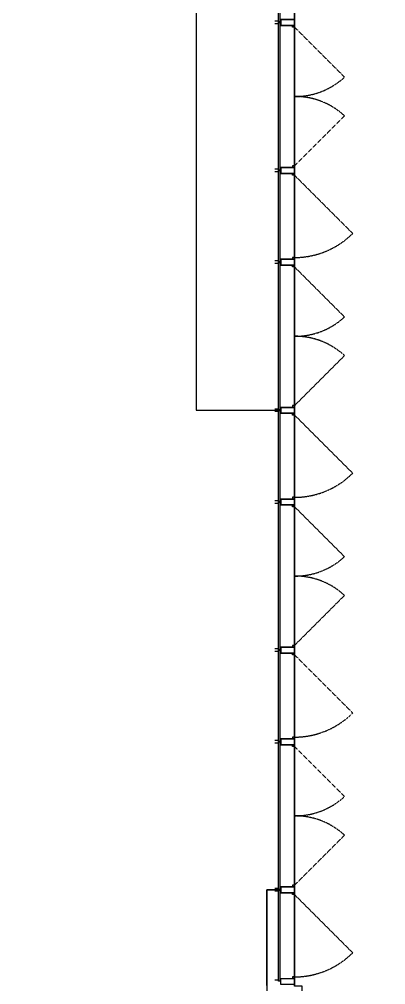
# Model space of a CAD drawing. Header units: inches. Extents: x 370 to 6209, y 2527 to 6927.
# Drawn here: x 3062 to 3269, y 4931 to 5478 of the extents above; entities that cross this region are included whole.
import ezdxf

# ---------------------------------------------------------------- set-up
doc = ezdxf.new("R2010")
doc.units = ezdxf.units.IN
doc.header["$LTSCALE"] = 0.75
doc.header["$MEASUREMENT"] = 0
doc.linetypes.add('626_FL3$0$HIDDEN', pattern=[0.375, 0.25, -0.125])
for name, color, linetype in [('626_FL3$0$A-GLAZ', 7, 'CONTINUOUS'), ('626_FL3$0$A-ROOF', 7, 'CONTINUOUS'), ('626_FL3$0$A-WALL-FULL', 7, 'CONTINUOUS'), ('triGrossAreaLayer', 7, 'CONTINUOUS'), ('triMeasuredGrossAreaLayer', 7, 'CONTINUOUS'), ('triSpaceLayer', 7, 'CONTINUOUS')]:
    doc.layers.add(name, color=color, linetype=linetype)

msp = doc.modelspace()

# ---------------------------------------------------------------- linework, layer by layer
at = {"layer": '626_FL3$0$A-GLAZ', "linetype": 'Continuous'}
for p, q in [((3208.41, 5476.65), (3208.41, 5528.15)), ((3209.41, 5476.65), (3209.41, 5528.15)), ((3208.41, 5477.15), (3206.41, 5477.15)), ((3208.41, 5475.65), (3206.41, 5475.65)), ((3209.85, 5476.65), (3208.41, 5476.65)), ((3209.85, 5476.15), (3208.41, 5476.15)), ((3209.85, 5478.08), (3217.54, 5478.08)), ((3209.85, 5474.73), (3209.85, 5478.08)), ((3217.54, 5478.08), (3209.85, 5478.08)), ((3209.85, 5478.08), (3209.85, 5474.73)), ((3217.54, 5478.08), (3217.54, 5474.73)), ((3217.54, 5474.73), (3217.54, 5478.08)), ((3217.54, 5474.73), (3209.85, 5474.73)), ((3209.85, 5474.73), (3217.54, 5474.73)), ((3217.54, 5394.08), (3209.85, 5394.08)), ((3209.85, 5394.08), (3209.85, 5390.73)), ((3209.85, 5394.08), (3217.54, 5394.08)), ((3209.85, 5390.73), (3209.85, 5394.08)), ((3217.54, 5390.73), (3217.54, 5394.08)), ((3217.54, 5394.08), (3217.54, 5390.73)), ((3208.41, 5393.15), (3206.41, 5393.15)), ((3208.41, 5391.65), (3206.41, 5391.65)), ((3209.85, 5392.65), (3208.41, 5392.65)), ((3208.41, 5340.65), (3208.41, 5392.15)), ((3209.85, 5392.15), (3208.41, 5392.15)), ((3209.41, 5340.65), (3209.41, 5392.15)), ((3209.85, 5390.73), (3217.54, 5390.73)), ((3217.54, 5390.73), (3209.85, 5390.73)), ((3208.41, 5341.15), (3206.41, 5341.15)), ((3208.41, 5339.65), (3206.41, 5339.65)), ((3209.85, 5340.65), (3208.41, 5340.65)), ((3209.85, 5340.15), (3208.41, 5340.15)), ((3209.85, 5342.08), (3217.54, 5342.08)), ((3209.85, 5338.73), (3209.85, 5342.08)), ((3217.54, 5342.08), (3209.85, 5342.08)), ((3209.85, 5342.08), (3209.85, 5338.73)), ((3217.54, 5338.73), (3209.85, 5338.73)), ((3209.85, 5338.73), (3217.54, 5338.73)), ((3217.54, 5342.08), (3217.54, 5338.73)), ((3217.54, 5338.73), (3217.54, 5342.08)), ((3208.41, 5257.15), (3206.41, 5257.15)), ((3209.85, 5256.65), (3208.41, 5256.65)), ((3217.54, 5258.08), (3209.85, 5258.08)), ((3209.85, 5258.08), (3209.85, 5254.73)), ((3209.85, 5258.08), (3217.54, 5258.08)), ((3209.85, 5254.73), (3209.85, 5258.08)), ((3217.54, 5254.73), (3217.54, 5258.08)), ((3217.54, 5258.08), (3217.54, 5254.73)), ((3208.41, 5255.65), (3206.41, 5255.65)), ((3208.41, 5204.65), (3208.41, 5256.15)), ((3209.85, 5256.15), (3208.41, 5256.15)), ((3209.41, 5204.65), (3209.41, 5256.15)), ((3209.85, 5254.73), (3217.54, 5254.73)), ((3217.54, 5254.73), (3209.85, 5254.73)), ((3208.41, 5205.15), (3206.41, 5205.15)), ((3208.41, 5203.65), (3206.41, 5203.65)), ((3209.85, 5204.65), (3208.41, 5204.65)), ((3209.85, 5204.15), (3208.41, 5204.15)), ((3209.85, 5206.08), (3217.54, 5206.08)), ((3209.85, 5202.73), (3209.85, 5206.08)), ((3217.54, 5206.08), (3209.85, 5206.08)), ((3209.85, 5206.08), (3209.85, 5202.73)), ((3217.54, 5202.73), (3209.85, 5202.73)), ((3209.85, 5202.73), (3217.54, 5202.73)), ((3217.54, 5206.08), (3217.54, 5202.73)), ((3217.54, 5202.73), (3217.54, 5206.08)), ((3208.41, 5121.15), (3206.41, 5121.15)), ((3208.41, 5119.65), (3206.41, 5119.65)), ((3209.85, 5120.65), (3208.41, 5120.65)), ((3208.41, 5068.65), (3208.41, 5120.15)), ((3209.85, 5120.15), (3208.41, 5120.15)), ((3209.41, 5068.65), (3209.41, 5120.15)), ((3217.54, 5122.08), (3209.85, 5122.08)), ((3209.85, 5122.08), (3209.85, 5118.73)), ((3209.85, 5122.08), (3217.54, 5122.08)), ((3209.85, 5118.73), (3209.85, 5122.08)), ((3217.54, 5118.73), (3217.54, 5122.08)), ((3217.54, 5122.08), (3217.54, 5118.73)), ((3209.85, 5118.73), (3217.54, 5118.73)), ((3217.54, 5118.73), (3209.85, 5118.73)), ((3208.41, 5069.15), (3206.41, 5069.15)), ((3208.41, 5067.65), (3206.41, 5067.65)), ((3209.85, 5068.65), (3208.41, 5068.65)), ((3209.85, 5068.15), (3208.41, 5068.15)), ((3209.85, 5070.08), (3217.54, 5070.08)), ((3209.85, 5066.73), (3209.85, 5070.08)), ((3217.54, 5070.08), (3209.85, 5070.08)), ((3209.85, 5070.08), (3209.85, 5066.73)), ((3217.54, 5066.73), (3209.85, 5066.73)), ((3209.85, 5066.73), (3217.54, 5066.73)), ((3217.54, 5070.08), (3217.54, 5066.73)), ((3217.54, 5066.73), (3217.54, 5070.08)), ((3208.41, 4985.15), (3206.41, 4985.15)), ((3208.41, 4983.65), (3206.41, 4983.65)), ((3209.85, 4984.65), (3208.41, 4984.65)), ((3208.41, 4932.65), (3208.41, 4984.15)), ((3209.85, 4984.15), (3208.41, 4984.15)), ((3209.41, 4932.65), (3209.41, 4984.15)), ((3209.85, 4986.08), (3217.54, 4986.08)), ((3209.85, 4982.73), (3209.85, 4986.08)), ((3217.54, 4986.08), (3209.85, 4986.08)), ((3209.85, 4986.08), (3209.85, 4982.73)), ((3217.54, 4982.73), (3209.85, 4982.73)), ((3209.85, 4982.73), (3217.54, 4982.73)), ((3217.54, 4986.08), (3217.54, 4982.73)), ((3217.54, 4982.73), (3217.54, 4986.08)), ((3209.85, 4934.08), (3217.54, 4934.08)), ((3209.85, 4930.73), (3209.85, 4934.08)), ((3217.54, 4934.08), (3217.54, 4930.73)), ((3208.41, 4933.15), (3206.41, 4933.15)), ((3209.85, 4932.65), (3208.41, 4932.65)), ((3217.54, 4930.73), (3209.85, 4930.73))]:
    msp.add_line(p, q, dxfattribs=at)
at = {"layer": '626_FL3$0$A-GLAZ'}
for p, q in [((3208.41, 5392.65), (3208.41, 5476.15)), ((3209.41, 5392.65), (3209.41, 5476.15)), ((3217.54, 5473.75), (3217.54, 5395.06)), ((3217.54, 5389.75), (3217.54, 5343.06)), ((3208.41, 5256.65), (3208.41, 5340.15)), ((3209.41, 5256.65), (3209.41, 5340.15)), ((3217.54, 5337.75), (3217.54, 5259.06)), ((3217.54, 5253.75), (3217.54, 5207.06)), ((3208.41, 5120.65), (3208.41, 5204.15)), ((3209.41, 5120.65), (3209.41, 5204.15)), ((3217.54, 5201.75), (3217.54, 5123.06)), ((3217.54, 5117.75), (3217.54, 5071.06)), ((3208.41, 4984.65), (3208.41, 5068.15)), ((3209.41, 4984.65), (3209.41, 5068.15)), ((3217.54, 5065.75), (3217.54, 4987.06)), ((3217.54, 4981.75), (3217.54, 4935.06))]:
    msp.add_line(p, q, dxfattribs=at)
at = {"layer": '626_FL3$0$A-GLAZ', "linetype": '626_FL3$0$HIDDEN'}
for p, q in [((3217.54, 5065.75), (3245.91, 5037.38)), ((3217.54, 4987.06), (3245.91, 5015.43))]:
    msp.add_line(p, q, dxfattribs=at)
at = {"layer": '626_FL3$0$A-GLAZ'}
for points in [[(3216.36, 5474.53), (3217.54, 5474.53), (3217.54, 5473.75), (3216.36, 5473.75)], [(3216.36, 5394.27), (3217.54, 5394.27), (3217.54, 5395.06), (3216.36, 5395.06)], [(3216.36, 5390.53), (3217.54, 5390.53), (3217.54, 5389.75), (3216.36, 5389.75)], [(3216.36, 5342.28), (3217.54, 5342.28), (3217.54, 5343.06), (3216.36, 5343.06)], [(3216.36, 5338.53), (3217.54, 5338.53), (3217.54, 5337.75), (3216.36, 5337.75)], [(3216.36, 5258.27), (3217.54, 5258.27), (3217.54, 5259.06), (3216.36, 5259.06)], [(3216.36, 5254.53), (3217.54, 5254.53), (3217.54, 5253.75), (3216.36, 5253.75)], [(3216.36, 5206.28), (3217.54, 5206.28), (3217.54, 5207.06), (3216.36, 5207.06)], [(3216.36, 5202.53), (3217.54, 5202.53), (3217.54, 5201.75), (3216.36, 5201.75)], [(3216.36, 5122.27), (3217.54, 5122.27), (3217.54, 5123.06), (3216.36, 5123.06)], [(3216.36, 5118.53), (3217.54, 5118.53), (3217.54, 5117.75), (3216.36, 5117.75)], [(3216.36, 5070.28), (3217.54, 5070.28), (3217.54, 5071.06), (3216.36, 5071.06)], [(3216.36, 5066.53), (3217.54, 5066.53), (3217.54, 5065.75), (3216.36, 5065.75)], [(3216.36, 4986.27), (3217.54, 4986.27), (3217.54, 4987.06), (3216.36, 4987.06)], [(3216.36, 4982.53), (3217.54, 4982.53), (3217.54, 4981.75), (3216.36, 4981.75)], [(3216.36, 4934.28), (3217.54, 4934.28), (3217.54, 4935.06), (3216.36, 4935.06)]]:
    msp.add_lwpolyline(points, close=True, dxfattribs=at)
at = {"layer": '626_FL3$0$A-GLAZ', "linetype": '626_FL3$0$HIDDEN'}
for points in [[(3217.54, 5473.75), (3245.91, 5445.38, -0.191488), (3217.54, 5434.4)], [(3217.54, 5395.06), (3245.91, 5423.43, 0.191488), (3217.54, 5434.4)], [(3217.54, 5389.75), (3250.55, 5356.74, -0.198912), (3217.54, 5343.06)], [(3217.54, 5337.75), (3245.91, 5309.38, -0.191488), (3217.54, 5298.4)], [(3217.54, 5259.06), (3245.91, 5287.43, 0.191488), (3217.54, 5298.4)], [(3217.54, 5253.75), (3250.55, 5220.74, -0.198912), (3217.54, 5207.06)], [(3217.54, 5201.75), (3245.91, 5173.38, -0.191488), (3217.54, 5162.4)], [(3217.54, 5123.06), (3245.91, 5151.43, 0.191488), (3217.54, 5162.4)], [(3217.54, 5117.75), (3250.55, 5084.74, -0.198912), (3217.54, 5071.06)], [(3217.54, 4981.75), (3250.55, 4948.74, -0.198912), (3217.54, 4935.06)]]:
    msp.add_lwpolyline(points, format="xyb", dxfattribs=at)
for centre, start, end in [((3217.93, 5067.57), 269.4625, 312.8235), ((3217.93, 4985.23), 47.1765, 90.5375)]:
    msp.add_arc(centre, 41.17, start, end, dxfattribs=at)
at = {"layer": '626_FL3$0$A-ROOF', "linetype": 'Continuous'}
for p, q in [((3161.86, 5748.4), (3161.86, 5256.4)), ((3161.86, 5256.4), (3209.85, 5256.4))]:
    msp.add_line(p, q, dxfattribs=at)
at = {"layer": '626_FL3$0$A-WALL-FULL'}
for p, q in [((3201.85, 4984.4), (3209.85, 4984.4)), ((3201.85, 4930.15), (3201.85, 4984.4))]:
    msp.add_line(p, q, dxfattribs=at)
at = {"layer": 'triGrossAreaLayer'}
msp.add_lwpolyline([(3208.22, 5936.75), (3208.22, 4984.4), (3201.85, 4984.4), (3201.85, 4906.17), (3201.85, 4906.17), (3095.64, 4906.17), (3095.64, 4898.17), (3067.11, 4882.16), (3066.02, 4882.16), (3066.02, 4628.42), (3061.52, 4628.42), (3061.52, 4448.4), (3061.88, 4448.4), (3061.88, 4440.4), (3993.88, 4440.15), (3993.88, 4572.15), (3989.31, 4572.15), (3989.31, 4626.97), (4041.31, 4626.97), (4041.31, 5036.44), (4041.31, 5582.72)], dxfattribs=at)
at = {"layer": 'triMeasuredGrossAreaLayer'}
msp.add_lwpolyline([(3217.6, 5907.98), (3217.6, 4929.9)], dxfattribs=at)
at = {"layer": 'triSpaceLayer'}
msp.add_lwpolyline([(3307.88, 4456.1), (3221.87, 4456.1), (3221.87, 4459.53), (3124.52, 4459.53), (3124.52, 4531.5), (3105.52, 4531.5), (3105.52, 4527.5), (3067.52, 4527.5), (3067.52, 4603.5), (3067.52, 4603.5), (3105.52, 4603.5), (3105.52, 4599.5), (3223.35, 4599.5), (3223.35, 4848.17), (3223.35, 4884.17), (3223.35, 4900.44), (3221.85, 4900.44), (3221.85, 4929.9), (3217.54, 4929.9), (3217.54, 5526.73)], dxfattribs=at)

doc.saveas('drawing.dxf')
